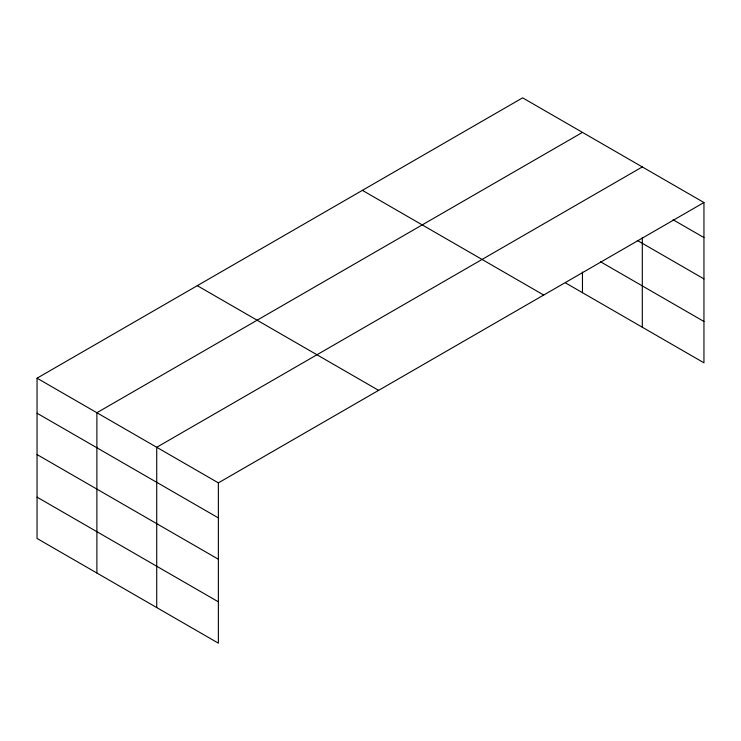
<?xml version="1.0" encoding="UTF-8"?>
<svg xmlns="http://www.w3.org/2000/svg" width="741" height="741" viewBox="0 0 741 741"><rect width="100%" height="100%" fill="white"/><g stroke="black" fill="none" stroke-linecap="round" stroke-linejoin="round"><path stroke-width="1.11" d="M703.95 202.525L522.627 97.84L37.05 378.188L37.05 538.475L218.373 643.16L218.373 482.873L703.95 202.525L703.95 362.812L565.503 282.886M582.463 132.389L96.886 412.728L96.886 573.015M642.299 166.929L156.721 447.277L156.721 607.564M673.124 219.771L703.95 237.574M637.316 240.427L703.95 278.903M600.414 261.712L703.95 321.483M362.386 190.354L543.709 295.038M197.291 285.674L378.614 390.359M37.05 378.188L218.373 482.873M37.05 413.228L218.373 517.913M37.05 454.557L218.373 559.242M37.05 497.146L218.373 601.831M642.299 237.565L642.299 327.226M582.463 272.012L582.463 292.676"/></g></svg>
